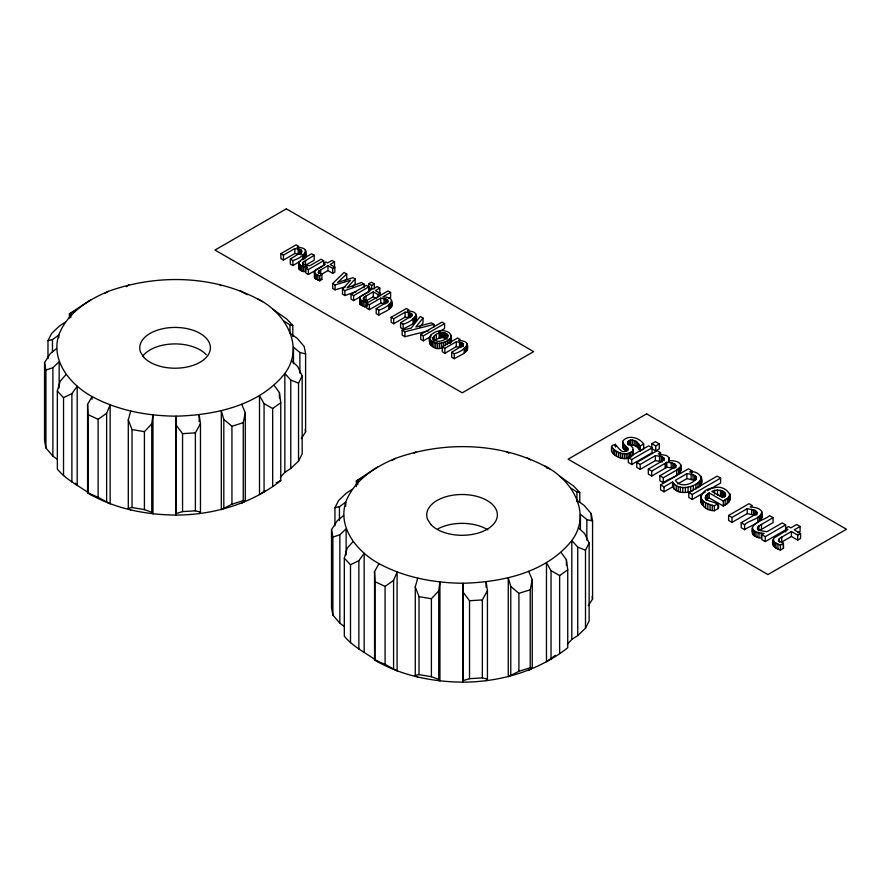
<?xml version="1.0" encoding="UTF-8"?>
<svg xmlns="http://www.w3.org/2000/svg" width="891" height="891" viewBox="0 0 891 891"><rect width="100%" height="100%" fill="white"/><g stroke="black" fill="none" stroke-linecap="round" stroke-linejoin="round"><path stroke-width="1.34" d="M92.074 399.313L92.074 396.562C117.768 410.45 147.082 415.908 176.073 416.175L176.073 515.076C145.389 514.798 114.204 508.661 87.574 492.868L87.574 404.436L92.074 396.562C70.534 384.856 50.531 360.955 58.761 335.061C67.025 313.242 87.819 299.899 108.468 291.312C158.119 273.437 216.29 275.174 262.578 301.681M379.043 563.647C404.737 577.524 434.051 582.981 463.042 583.26L463.042 682.15C432.358 681.882 401.173 675.746 374.543 659.941L374.543 571.521L379.043 563.647C357.503 551.941 337.5 528.029 345.73 502.134C353.994 480.316 374.788 466.984 395.437 458.386C445.088 440.522 503.259 442.259 549.547 468.755L546.539 467.864M433.026 337.711C434.719 344.282 446.759 340.919 447.995 335.506C444.631 329.67 432.168 333.412 433.026 340.184M701.395 478.801L698.009 482.877L698.009 487.822C706.674 481.786 699.402 469.691 689.768 472.007L691.906 470.771L691.906 473.244M701.395 483.746L701.529 477.476M151.76 512.269L151.76 423.849L152.962 414.972L152.962 513.873L151.76 512.269L144.42 509.63L132.035 507.525L128.293 508.282L128.293 419.861L130.699 411.197M438.728 679.354L438.728 590.922L439.931 582.057L439.931 680.947L438.728 679.354L431.389 676.715L419.004 674.61L415.262 675.367L415.262 586.935L417.667 578.27M274.072 385.324L279.429 392.586L280.765 402.721L280.765 480.683C251.151 503.927 213.472 514.92 176.073 515.076L176.073 416.175C215.321 415.083 259.17 405.695 284.842 373.452C305.379 346.042 284.73 312.463 258.089 299.086M561.04 552.398L566.398 559.659L567.734 569.806L567.734 647.768C538.119 671.012 500.441 681.994 463.042 682.15L463.042 583.26C502.29 582.157 546.138 572.768 571.81 540.525C592.348 513.127 571.699 479.547 545.047 466.16M223.808 507.825L223.808 419.394L221.313 410.751L221.313 509.652L231.938 504.217L243.265 500.653L243.265 422.69L245.292 412.633L241.684 404.336M510.777 674.899L510.777 586.467L508.271 577.836L508.271 676.726L518.907 671.302L530.234 667.738L530.234 589.775L532.261 579.707L528.653 571.409M709.18 492.923C695.425 503.482 723.247 499.517 718.068 508.594L714.326 510.743C697.141 510.532 696.116 488.769 713.724 487.967C726.354 483.579 738.216 499.829 723.292 506.01L709.18 497.869L709.18 492.923L723.292 501.065L728.704 497.278L729.874 494.661M700.838 501.767L701.172 500.219M320.715 269.862L320.715 274.807L327.977 270.608L332.711 273.348L334.849 272.111L334.849 267.166L332.711 268.403L327.977 265.674L318.967 270.92L318.143 272.624L321.874 274.484L321.874 279.429L319.713 280.854L314.857 278.204L314.345 271.933L315.815 269.806L325.404 264.181L323.678 263.179L323.678 265.652L323.656 260.707L321.094 259.225L309.689 265.808L303.876 264.582L302.606 262.544L314.222 255.26L314.222 260.205L305.535 265.228L305.535 260.283M314.345 276.878L315.002 275.475M380.145 295.79L380.145 293.317L378.007 294.553L373.273 291.825L364.263 297.071L363.439 298.775L367.17 300.635L367.17 305.58L365.009 307.005L360.153 304.354L359.641 298.084L361.111 295.957L370.712 290.332L368.974 289.33L368.974 291.803L353.627 300.59L351.054 299.109L351.054 294.164L366.335 285.343L368.907 286.835L368.907 291.78M359.641 303.029L360.298 296.681M754.978 510.309L756.838 512.358L755.256 514.452L741.178 522.739L741.178 527.684L744.609 529.666C750.913 524.899 766.349 522.148 761.326 510.777C758.597 507.592 754.042 507.202 750.133 507.001L752.394 505.698L748.963 503.716L728.604 515.477L728.604 520.422L732.023 522.404L747.226 513.617L754.978 515.254L754.978 510.309L747.226 508.672L732.023 517.459L728.604 515.477M781.719 537.095L781.719 542.04L791.408 536.449L797.712 540.091L800.552 538.454L800.552 533.509L797.712 535.146L791.408 531.504L779.391 538.509L778.288 540.781L783.456 543.376L783.456 548.321L780.371 550.103L775.994 548.243L773.377 545.704L773.221 539.857L774.101 537.986L787.978 529.521L785.662 528.185L788.502 526.548L790.818 527.884L796.677 524.509L800.096 526.481L800.096 531.426L797.757 532.785M773.221 544.802L773.444 538.932M759.756 530.357L773.065 522.583L773.065 517.638L758.898 525.946L757.573 527.338L757.562 528.664L760.736 530.713L767.006 531.693L782.22 522.917L785.639 524.899L785.662 531.894M298.708 262.845L300.757 265.618L305.435 266.921L305.435 271.866L302.149 271.198L299.209 269.282L298.93 262.054L301.737 259.504L311.65 253.779L314.222 255.26M298.708 267.79L298.93 266.999M752.372 527.75C752.906 531.771 757.996 532.773 761.348 533.186L761.348 538.119C757.996 537.719 752.906 536.716 752.372 532.695C749.654 522.115 764.044 520.678 769.635 515.655L773.065 517.638M92.074 495.463C80.602 486.531 66.68 480.572 57.347 469.078L57.347 391.116L60.176 381.192L66.079 374.521M379.043 662.536C367.571 653.604 353.649 647.646 344.316 636.163L344.316 558.2L347.145 548.277L353.048 541.594M451.035 337.544C451.804 329.369 438.584 329.358 433.639 333.034C423.949 337.856 431.845 351.756 441.446 348.025L441.446 343.08L447.282 340.908L451.035 337.544L451.035 342.489M672.85 463.075L672.85 468.02L666.813 467.263L651.744 476.05L648.314 474.068L648.314 469.123L651.744 471.105L666.813 462.318L671.19 462.685L675.055 464.267L675.746 465.47L674.142 467.43L659.875 475.794L659.875 480.739L663.305 482.722C669.264 477.598 684.165 475.928 680.702 464.746C678.385 460.558 672.672 460.647 668.495 460.669L669.074 457.885L666.691 455.568L658.282 453.976L660.543 452.673L660.543 455.145M680.468 471.673L680.702 464.746M429.963 341.286L429.629 343.558M300.59 261.074L292.883 265.518L290.31 264.037L290.31 259.092L292.883 260.573C302.817 257.644 313.276 247.943 297.026 247.297L298.719 246.317L296.146 244.825L280.877 253.645L280.877 258.59L283.449 260.072L294.854 253.489L299.565 254.225L299.565 249.28L294.854 248.544L283.449 255.127L280.877 253.645M304.043 254.046L304.043 258.991L305.825 256.586L305.78 250.861M391.661 300.445C394.869 309.444 384.021 311.416 378.775 315.113L376.202 313.621L376.202 308.687L378.775 310.168C388.71 307.239 399.157 297.538 382.918 296.881L390.614 292.437L390.614 297.382L388.409 298.652M416.03 314.512C419.238 323.511 408.39 325.482 403.133 329.18L400.571 327.688L400.571 322.754L403.133 324.235C413.079 321.306 423.526 311.605 407.276 310.948L408.98 309.968L406.407 308.486L391.138 317.296L391.138 322.241L393.699 323.734L405.104 317.151L408.434 317.53L408.434 312.585L405.104 312.206L393.699 318.789L391.138 317.296M467.196 344.049C470.403 353.048 459.544 355.019 454.299 358.717L451.726 357.235L451.726 352.29L454.299 353.772C464.244 350.842 474.691 341.142 458.442 340.485L460.135 339.504L457.573 338.023L442.292 346.844L442.292 351.789L444.865 353.27L456.27 346.688L460.981 347.423L460.981 342.478L456.27 341.743L444.865 348.325L442.292 346.844M741.178 522.739L744.609 524.721C749.119 519.899 760.702 519.353 761.794 511.757M627.776 444.509L627.776 442.036L628.99 440.533L632.309 439.965L635.884 441.212L639.359 444.732L640.005 451.124L643.67 449.008L643.67 444.063C639.56 437.604 627.554 434.129 622.675 441.368L622.82 447.817L625.46 450.868L625.46 445.923L622.82 442.872L622.675 441.368M106.619 501.733L106.619 413.301L110.139 404.982L110.139 503.872L98.11 497.267L87.574 492.868M393.588 668.818L393.588 580.386L397.108 572.055L397.108 670.956L385.079 664.352L374.543 659.941M625.46 445.923L627.754 448.24L627.832 449.832C619.568 457.15 617.162 439.553 611.527 446.469C615.659 453.207 626.295 456.437 632.643 450.957L633.044 448.106L627.776 442.036M47.98 358.694L47.98 340.596L51.622 333.446L59.374 326.05L65.31 322.197M280.353 477.286L284.842 472.341L290.778 468.499L298.53 461.104L298.53 383.141L302.172 375.991L297.683 366.513L291.39 360.588M298.53 461.104L302.172 453.953L302.172 375.991M334.949 525.768L334.949 507.67L338.591 500.519L346.343 493.124L352.279 489.282M567.322 644.371L571.81 639.426L577.747 635.573L585.498 628.177L585.498 550.215L589.14 543.065L584.652 533.598L578.359 527.672M585.498 628.177L589.14 621.027L589.14 543.065M200.464 423.604L200.464 512.035L195.385 510.821L195.385 432.859L200.464 423.604L199.161 414.749L199.161 421.621M487.433 590.688L487.433 679.109L482.354 677.895L482.354 599.933L487.433 590.688L486.118 581.834L486.118 587.325M622.675 446.313L623.444 444.954M57.069 459.132L52.881 456.136L45.92 447.984L44.55 440.577L44.55 362.615L50.275 353.671L56.69 348.403M301.303 438.639L305.602 431.935L305.602 353.972L304.232 346.566L297.271 338.402L291.001 333.925M344.037 626.206L339.85 623.221L332.889 615.057L331.519 607.651L331.519 529.688L337.244 520.745L343.659 515.477M588.272 605.724L592.571 599.008L592.571 521.046L591.201 513.639L584.24 505.487L577.969 500.998M773.444 543.878L774.101 542.931M659.875 475.794L663.305 477.776L676.703 470.036L680.468 466.728M63.528 475.627L63.528 397.664L71.893 393.599L77.194 386.282L77.194 485.172L75.345 483.212M350.497 642.701L350.497 564.738L358.861 560.673L364.163 553.356L364.163 652.257M428.727 330.706L404.904 336.698L402.153 335.116L402.153 330.171L411.263 328.066L420.24 316.472L423.013 318.076L415.885 327.008L431.344 322.887L434.028 324.424L434.028 326.897M419.85 326.986L423.013 323.021L423.013 318.076M199.161 513.65L200.464 512.035M486.118 680.724L487.433 679.109M356.355 291.58L344.862 295.534L342.489 294.164L342.489 289.219L350.531 280.264L335.049 284.92L332.688 283.561L344.049 272.479L346.722 274.027L346.722 278.972L344.694 280.832M346.722 274.027L337.589 282.414L353.036 277.68L355.164 278.894L347.056 287.871L361.423 282.514L364.007 284.006L364.007 287.715M352.457 286.835L355.164 283.839L355.164 278.894M144.42 509.63L144.42 431.667L151.76 423.849M431.389 676.715L431.389 598.752L438.728 590.922M45.92 447.984L45.92 370.021L52.881 367.716L59.151 361.724L59.151 387.819M332.889 615.057L332.889 537.095L339.85 534.789L346.12 528.808L346.12 554.904M709.18 497.869L706.496 499.929L706.496 494.984M126.344 286.724L128.85 284.897M414.148 453.196L415.819 451.971M47.98 340.596L52.469 339.594L58.761 335.061L58.761 337.8M334.949 507.67L339.438 506.678L345.73 502.134L345.73 506.255M69.387 318.031L69.387 313.855L90.659 299.899M272.668 486.486L272.668 408.524L280.765 402.721M447.182 339.137C443.161 335.952 437.503 338.19 434.04 341.119L434.04 336.174M265.106 490.629L259.504 494.639L259.504 395.749L264.07 403.578L272.668 408.524M356.355 486.508L356.355 480.94L377.617 466.984M559.637 653.56L559.637 575.597L567.734 569.806M555.438 655.308L546.473 661.723L546.473 562.822L551.039 570.652L559.637 575.597M98.11 497.267L98.11 419.305L106.619 413.301M385.079 664.352L385.079 586.389L393.588 580.386M314.345 271.933L315.503 273.905L319.713 275.909L321.874 274.484M359.641 298.084L360.799 300.055L365.009 302.06L367.17 300.635M672.56 481.942L672.56 486.887L664.029 491.81L660.599 489.838L660.599 484.893L664.029 486.865L672.56 481.942C678.107 490.473 690.881 488.09 698.009 482.877M104.86 293.484L108.468 291.312M241.684 503.226L245.292 501.054L245.292 412.633M391.828 460.569L395.437 458.386M528.653 670.31L532.261 668.139L532.261 579.707M69.387 313.855L76.08 310.335M276.21 482.933L278.36 481.652M356.355 480.94L363.049 477.409M290.31 259.092L301.938 251.819L301.459 250.315L299.565 249.28M322.486 266.331L308.386 274.473L305.813 272.991L305.813 268.046L307.518 267.066L305.435 266.921M305.813 268.046L308.386 269.528L323.656 260.707M323.678 263.179L325.805 261.954L327.543 262.956L331.931 260.417L334.504 261.898L334.504 266.843M334.504 261.898L330.115 264.438L334.849 267.166M370.656 289.842L368.707 288.717L368.707 283.772L371.38 282.224L374.298 283.917L374.298 288.862M351.054 294.164L353.627 295.645L368.907 286.835M368.707 283.772L371.636 285.454L374.298 283.917M368.974 289.33L371.101 288.105L372.839 289.107L377.227 286.568L379.8 288.06L379.8 293.005M379.8 288.06L375.412 290.589L380.145 293.317M376.826 298.819L373.273 296.77L366.012 300.958L366.012 296.012M366.769 303.23L369.342 304.722L380.747 298.14L385.458 298.875L385.458 303.82L380.747 303.085L369.342 309.667L366.769 308.175L366.769 303.23L388.042 290.956L390.614 292.437M376.202 308.687L387.83 301.403L387.351 299.899L385.458 298.875M400.571 322.754L412.188 315.47L411.72 313.966L408.434 312.585M430.409 336.731L423.314 340.83L420.752 339.348L420.752 334.403L442.025 322.119L444.598 323.6L444.598 328.545L438.684 331.953M420.752 334.403L423.314 335.885L444.598 323.6M451.726 352.29L463.353 345.006L462.875 343.503L460.981 342.478M639.816 446.079L643.67 444.063M651.833 443.707L655.386 441.658L659.284 443.907L659.284 448.852L655.731 450.902L651.833 448.652L651.833 443.707L655.731 445.957L659.284 443.907M628.3 457.562L648.659 445.812L652.089 447.794L652.089 452.739L631.73 464.489L628.3 462.507L628.3 457.562L631.73 459.544L652.089 447.794M662.548 461.894L655.386 460.591L640.183 469.379L636.753 467.396L636.753 462.451L657.124 450.69L660.543 452.673M636.753 462.451L640.183 464.434L655.386 455.646L661.245 456.392L664.029 458.197L663.995 459.422L662.581 460.758L648.314 469.123M660.599 484.893L688.476 468.8L691.906 470.771M686.894 473.667L675.356 480.338C680.156 487.967 691.728 484.849 696.283 478.645L696.484 477.788C695.258 474.045 690.046 474.19 686.894 473.667L686.894 478.612L677.661 483.947M705.249 491.932L692.251 499.439L688.821 497.456L688.821 492.511L717.188 476.128L720.619 478.111L720.619 483.056L707.61 490.562M688.821 492.511L692.251 494.494L720.619 478.111M700.838 496.822C701.985 502.814 709.236 504.484 714.326 505.798L718.068 503.649M785.639 529.844L765.28 541.594L761.85 539.623L761.85 534.678L764.11 533.364L761.348 533.186M761.85 534.678L765.28 536.649L785.639 524.899M800.096 526.481L794.249 529.867L800.552 533.509M773.221 539.857L774.769 542.485L780.371 545.158L783.456 543.376M672.56 486.887C676.536 493.625 686.025 493.414 692.474 490.807M714.593 490.384L711.809 491.409L722.59 497.624L725.497 494.594C724.739 490.095 718.191 489.649 714.593 490.384L714.593 494.093M342.489 289.219L344.862 290.589L364.007 284.006M223.808 419.394L231.938 426.266L243.265 422.69M510.777 586.467L518.907 593.339L530.234 589.775M332.688 283.561L332.688 288.506L335.049 289.865L345.363 286.757M176.128 513.539L182.555 511.612L195.385 510.821M463.097 680.613L469.524 678.686L482.354 677.895M402.153 330.171L404.904 331.753L434.028 324.424M279.429 481.006L280.765 480.683M611.527 446.469L611.527 451.414C614.857 456.805 621.74 459.567 627.899 458.375L627.899 453.43M429.585 337.489C430.13 342.679 437.203 343.748 441.446 343.08M176.128 425.107L182.555 433.65L195.385 432.859M463.097 592.192L469.524 600.723L482.354 599.933M639.816 451.013C638.769 447.093 634.47 444.609 630.538 444.921L630.538 439.976M723.202 491.453L723.202 496.398L717.533 494.984L717.533 490.039M686.894 478.612L694.601 480.394L694.601 475.449M128.293 419.861L132.035 429.562L144.42 431.667M415.262 586.935L419.004 596.647L431.389 598.752M284.073 321.139L289.976 324.925L292.805 325.46L292.805 336.598M571.042 488.212L576.945 491.999L579.774 492.545L579.774 502.29M243.265 500.653L245.292 501.054M530.234 667.738L532.261 668.139M293.462 363.728L293.462 347.245L299.877 352.446L305.602 353.972M580.431 529.432L580.431 514.33L586.846 519.531L592.571 521.046M320.715 279.117L321.874 279.429M366.012 305.268L367.17 305.58M284.842 472.341L284.842 373.452L290.778 380.067L298.53 383.141M571.81 639.426L571.81 540.525L577.747 547.152L585.498 550.215M87.574 404.436L88.075 414.627L98.11 419.305M374.543 571.521L375.044 581.712L385.079 586.389M247.175 294.721L240.024 290.666M718.068 508.594L717.868 503.526M783.456 548.321L783.256 543.265M559.927 476.451L573.592 485.996L579.774 492.545M272.958 309.366L286.624 318.922L292.805 325.46M526.982 457.751L530.501 459.89M506.422 451.537L508.828 453.341M219.453 284.452L221.057 285.655M415.262 675.367L417.667 677.171M128.293 508.282L130.699 510.086M344.316 558.2L350.497 564.738M57.347 391.116L63.528 397.664M466.171 347.557L467.24 349.773M729.038 497.145L729.874 499.606M680.223 468.8L680.78 470.648M761.326 515.722L761.861 517.738M701.529 482.421L701.128 476.251M633.044 453.051L633.334 454.521L633.334 449.576M592.114 596.547L592.571 599.008M331.519 529.688L332.889 537.095M305.145 429.462L305.602 431.935M44.55 362.615L45.92 370.021M416.075 320.237L415.674 313.777M391.661 305.39L391.717 306.17M305.825 256.586L305.424 250.115M797.712 535.146L797.712 540.091M791.408 531.504L791.408 536.449M780.371 545.158L780.371 550.103M779.391 538.509L779.391 542.218M777.988 544.267L777.988 549.212M775.994 543.298L775.994 548.243M774.769 542.485L774.769 547.43M773.9 541.628L773.9 546.573M773.377 540.759L773.377 545.704M765.28 536.649L765.28 541.594M761.504 513.862L761.504 518.807M761.471 524.331L761.471 529.276M760.714 514.931L760.714 519.876M759.488 516L759.488 520.945M758.998 532.851L758.998 537.796M758.898 525.946L758.898 530.891M757.818 517.081L757.818 522.026M757.573 527.338L757.573 529.811M756.96 532.295L756.96 537.24M756.838 512.358L756.838 514.831M756.648 511.701L756.648 514.174M756.047 511.033L756.047 514.742M755.111 531.437L755.111 536.382M753.92 530.624L753.92 535.569M753.508 509.663L753.508 514.608M753.04 529.733L753.04 534.678M752.505 528.775L752.505 533.72M751.659 509.184L751.659 514.129M747.226 508.672L747.226 513.617M744.609 524.721L744.609 529.666M732.023 517.459L732.023 522.404M729.707 493.391L729.707 498.336M729.551 495.964L729.551 500.909M728.704 497.278L728.704 502.212M727.268 498.604L727.268 503.549M725.486 493.803L725.486 496.276M725.129 493.035L725.129 495.507M725.151 499.996L725.151 504.941M724.383 492.255L724.383 497.2M723.292 501.065L723.292 506.01M721.833 490.785L721.833 495.73M720.474 490.351L720.474 495.296M714.326 505.798L714.326 510.743M712.243 505.286L712.243 510.231M710.082 504.674L710.082 509.619M707.844 503.872L707.844 508.817M707.621 493.948L707.621 498.893M705.806 496.031L705.806 499.74M705.538 497.089L705.538 499.561M705.65 502.769L705.65 507.714M703.522 501.343L703.522 506.288M702.008 499.884L702.008 504.829M701.172 495.273L701.117 503.315M700.749 480.16L700.749 485.105M699.613 481.519L699.613 486.464M696.272 476.963L696.272 479.436M695.916 484.225L695.916 489.17M695.648 476.195L695.648 479.893M693.343 485.528L693.343 490.473M693.009 474.714L693.009 479.659M692.251 494.494L692.251 499.439M691.138 474.201L691.138 479.146M690.737 486.508L690.737 491.453M688.075 487.165L688.075 492.11M685.379 487.5L685.379 492.445M682.762 487.511L682.762 492.456M680.356 487.221L680.356 492.166M679.733 467.775L679.733 472.72M678.508 468.866L678.508 473.812M678.174 486.609L678.174 491.554M676.703 470.036L676.703 474.981M676.202 485.695L676.202 490.629M675.746 465.47L675.746 467.942M675.59 464.868L675.59 467.341M675.055 464.267L675.055 466.739M674.108 463.621L674.108 468.566M673.874 483.947L673.874 488.892M671.19 462.685L671.19 467.63M669.219 459.221L669.219 461.694M669.074 457.885L669.074 461.594M666.813 462.318L666.813 467.263M666.123 462.763L666.123 467.708M665.143 463.365L665.143 468.31M664.029 458.197L664.029 460.669M664.029 486.865L664.029 491.81M663.494 457.595L663.494 460.068M663.305 477.776L663.305 482.722M662.548 456.949L662.548 460.658M661.245 456.392L661.245 461.338M659.529 456.003L659.529 460.948M655.731 445.957L655.731 450.902M655.386 455.646L655.386 460.591M651.744 471.105L651.744 476.05M640.183 464.434L640.183 469.379M640.005 446.179L640.005 451.124M639.359 444.732L639.359 449.677M638.535 443.44L638.535 448.385M637.366 442.237L637.366 447.182M635.884 441.212L635.884 446.157M634.136 440.41L634.136 445.355M632.643 450.957L632.643 455.902M632.309 439.965L632.309 444.91M631.73 459.544L631.73 464.489M630.906 452.294L630.906 457.239M629.503 452.962L629.503 457.907M628.99 440.533L628.99 445.478M628.055 441.279L628.055 443.751M627.754 448.24L627.754 450.712M626.785 447.137L626.785 450.846M626.161 453.686L626.161 458.631M624.357 453.719L624.357 458.665M623.978 444.531L623.978 449.476M622.82 442.872L622.82 447.817M622.397 453.508L622.397 458.453M620.504 453.085L620.504 458.03M618.599 452.394L618.599 457.339M616.572 451.369L616.572 456.315M615.558 444.353L615.558 446.825M615.369 444.253L615.369 446.725M614.734 450.144L614.734 455.089M613.309 448.852L613.309 453.786M591.201 513.639L591.201 519.208M586.846 519.531L586.846 540.258M577.747 547.152L577.747 635.573M576.945 491.999L576.945 501.678M566.398 559.659L566.398 565.184M551.039 570.652L551.039 659.084M518.907 593.339L518.907 671.302M469.524 600.723L469.524 678.686M466.973 345.63L466.973 350.575M466.839 343.313L466.839 348.258M466.383 346.432L466.383 351.377M465.458 347.234L465.458 352.179M464.211 348.047L464.211 352.992M463.331 344.015L463.331 346.488M462.875 343.503L462.875 345.975M462.084 342.968L462.084 346.677M459.589 342.122L459.589 347.067M456.27 341.743L456.27 346.688M454.299 353.772L454.299 358.717M451.381 336.397L451.381 341.342L451.303 335.283M450.233 338.68L450.233 343.625M448.986 339.794L448.986 343.503M447.739 334.827L447.739 337.299M447.182 334.203L447.182 337.901M447.282 340.908L447.282 344.617M446.324 333.602L446.324 338.547M445.288 333.111L445.288 338.057M445.355 341.899L445.355 345.608M444.865 348.325L444.865 353.27M444.186 332.788L444.186 337.734M443.406 342.612L443.406 347.557M443.027 332.633L443.027 337.578M441.791 332.644L441.791 337.589M440.499 332.844L440.499 337.789M439.475 343.28L439.475 348.225M439.152 333.234L439.152 338.179M437.548 343.224L437.548 348.169M436.289 334.57L436.289 339.516M435.732 342.935L435.732 347.88M434.028 342.4L434.028 347.345M433.382 336.954L433.382 339.426M432.425 341.632L432.425 346.577M431.055 340.685L431.055 345.63M430.765 335.216L430.765 337.689M430.119 339.671L430.119 344.617M423.314 335.885L423.314 340.83M419.004 596.647L419.004 674.61M415.807 316.093L415.807 321.038M415.217 316.895L415.217 321.84M414.293 317.697L414.293 322.642M413.045 318.51L413.045 323.455M411.72 313.966L411.72 316.439M410.918 313.42L410.918 317.129M409.815 312.941L409.815 317.887M405.104 312.206L405.104 317.151M404.904 331.753L404.904 336.698M403.133 324.235L403.133 329.18M393.699 318.789L393.699 323.734M391.45 302.027L391.45 306.972M390.848 302.829L390.848 307.774M389.935 303.631L389.935 308.576M388.688 304.444L388.688 309.389M387.808 300.401L387.808 302.873M387.351 299.899L387.351 302.372M386.549 299.354L386.549 303.063M384.066 298.518L384.066 303.463M380.747 298.14L380.747 303.085M378.775 310.168L378.775 315.113M378.007 294.553L378.007 297.026M375.044 581.712L375.044 659.674M373.273 291.825L373.273 296.77M371.636 285.454L371.636 289.163M369.342 304.722L369.342 309.667M365.009 302.06L365.009 307.005M364.263 297.071L364.263 300.779M363.405 297.928L363.405 300.401M363.216 301.392L363.216 306.337M361.724 300.668L361.724 305.613M360.799 300.055L360.799 305M360.153 299.421L360.153 304.354M359.808 297.394L359.764 303.708M358.861 560.673L358.861 649.105M357.692 480.617L357.692 484.76M353.627 295.645L353.627 300.59M344.862 290.589L344.862 295.534M339.85 534.789L339.85 623.221M339.438 506.678L339.438 520.489M335.049 284.92L335.049 289.865M332.711 268.403L332.711 273.348M327.977 265.674L327.977 270.608M319.713 275.909L319.713 280.854M318.967 270.92L318.967 273.392M317.92 275.241L317.92 280.186M316.428 274.517L316.428 279.462M315.503 273.905L315.503 278.85M314.857 273.259L314.857 278.204M314.512 271.243L314.467 277.546M308.386 269.528L308.386 274.473M305.557 252.431L305.557 257.376M304.956 253.233L304.956 258.178M303.675 266.676L303.675 271.621M303.597 261.497L303.597 265.206M302.795 254.859L302.795 259.793M302.606 262.544L302.606 265.017M302.149 266.253L302.149 271.198M301.459 250.315L301.459 254.024M300.657 249.77L300.657 254.715M300.757 265.618L300.757 270.563M299.866 265.006L299.866 269.951M299.877 352.446L299.877 373.173M299.209 264.337L299.209 269.282M298.93 262.054L298.808 268.559M298.173 248.923L298.173 253.868M294.854 248.544L294.854 253.489M292.883 260.573L292.883 265.518M290.778 380.067L290.778 468.499M289.976 324.925L289.976 333.212M283.449 255.127L283.449 260.072M279.429 392.586L279.429 398.11M264.07 403.578L264.07 491.999M231.938 426.266L231.938 504.217M182.555 433.65L182.555 511.612M132.035 429.562L132.035 507.525M88.075 414.627L88.075 492.589M71.893 393.599L71.893 482.02M70.723 313.532L70.723 317.675M52.881 367.716L52.881 456.136M52.469 339.594L52.469 352.034M437.96 528.831A35.328 20.393 0 0 1 487.889 529.844M142.56 356.333A35.328 20.393 0 0 1 173.545 343.926A35.328 20.393 0 0 1 206.278 354.741M286.356 208.85L214.987 250.059L462.251 392.808L533.62 351.611L286.356 208.85M646.61 413.87L568.102 459.188L767.942 574.572L846.45 529.243L646.61 413.87M430.854 524.476L427.624 519.486A35.328 20.393 0 0 1 469.401 494.95A35.328 20.393 0 0 1 490.25 527.182A35.328 20.393 0 0 1 430.854 524.476M143.885 357.391L140.655 352.402A35.328 20.393 0 0 1 182.432 327.877A35.328 20.393 0 0 1 203.282 360.109A35.328 20.393 0 0 1 143.885 357.391"/></g></svg>
